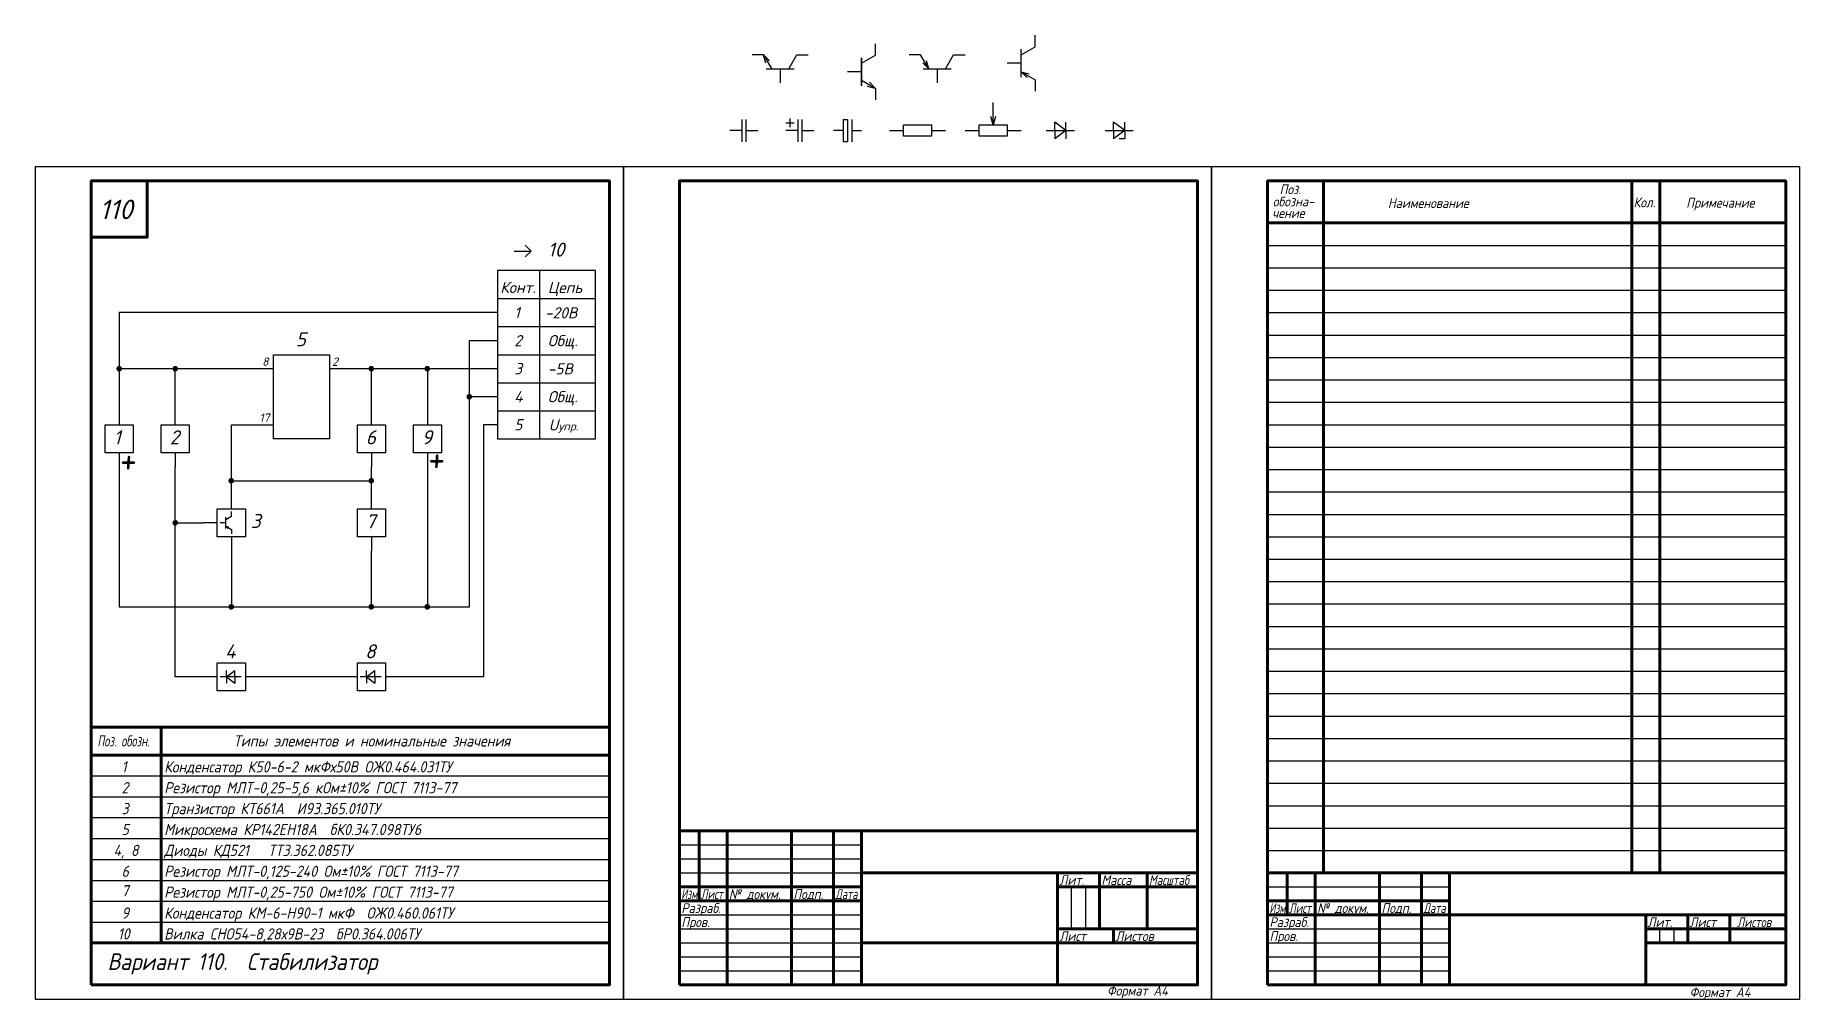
# Model space of a CAD drawing. Header units: millimetres. Extents: x -210 to 420, y 0 to 344.
import ezdxf

# ---------------------------------------------------------------- set-up
doc = ezdxf.new("R2010")
doc.units = ezdxf.units.MM
doc.header["$LTSCALE"] = 0.5
doc.layers.get('Defpoints').update_dxf_attribs({"color": 5})
doc.styles.get("Standard").update_dxf_attribs({"font": 'isocpeui.ttf', "width": 0.9})

# ---------------------------------------------------------------- blocks, each defined once
blk = doc.blocks.new('XP')
for p, q in [((0, 0), (6, 0)), ((6, 0), (3.88, 2.12)), ((3.88, -2.12), (6, 0))]:
    blk.add_line(p, q)
blk = doc.blocks.new('P1')
for p, q in [((-5, -5), (-5, 5)), ((-5, 5), (5, 5)), ((5, 5), (5, -5)), ((5, -5), (-5, -5))]:
    blk.add_line(p, q)
blk = doc.blocks.new('P2')
for p, q in [((-5, 0), (-10, 0)), ((-5, 5), (5, 5)), ((-5, -5), (-5, 5)), ((5, 5), (5, -5)), ((5, 0), (10, 0)), ((5, -5), (-5, -5))]:
    blk.add_line(p, q)
blk = doc.blocks.new('Р3')
for p, q in [((10, 5), (10, 10)), ((5, 0), (0, 0)), ((5, 5), (15, 5)), ((5, -5), (5, 5)), ((15, 5), (15, -5)), ((15, 0), (20, 0)), ((15, -5), (5, -5))]:
    blk.add_line(p, q)
blk = doc.blocks.new('vt1')
at = {"lineweight": -3}
for p, q in [((10, 5.89), (10, 10)), ((5, 0), (0, 0)), ((5, 3), (10, 5.89)), ((5, -5), (5, 5)), ((5, -3), (10, -5.89)), ((5, -3), (7.9, -3.78)), ((5, -3), (7.12, -5.12)), ((10, -5.89), (10, -10))]:
    blk.add_line(p, q, dxfattribs=at)
blk = doc.blocks.new('*U17')
at = {"color": 7, "linetype": 'Continuous', "lineweight": 25}
for p, q in [((0, -7.5), (0, 0)), ((0, -2.25), (-2.25, -2.25)), ((0, -2.25), (-2.25, -5.25)), ((0, -5.25), (-2.25, -5.25)), ((0, -2.25), (2.25, -2.25)), ((0, -2.25), (2.25, -5.25)), ((0, -5.25), (2.25, -5.25))]:
    blk.add_line(p, q, dxfattribs=at)
blk = doc.blocks.new('c')
at = {"lineweight": -3}
for p, q in [((4.25, 0), (0, 0)), ((4.25, 4), (4.25, -4)), ((5.75, 4), (5.75, -4)), ((5.75, 0), (10, 0))]:
    blk.add_line(p, q, dxfattribs=at)
blk = doc.blocks.new('c1')
at = {"lineweight": -3}
for p, q in [((0, 2.75), (3, 2.75)), ((4.25, 0), (0, 0)), ((1.5, 1.25), (1.5, 4.25)), ((4.25, 4), (4.25, -4)), ((5.75, 4), (5.75, -4)), ((5.75, 0), (10, 0))]:
    blk.add_line(p, q, dxfattribs=at)
blk = doc.blocks.new('c2')
at = {"lineweight": -3}
for p, q in [((3.5, 0), (0, 0)), ((3.5, 4), (3.5, -4)), ((3.5, 4), (5, 4)), ((5, 4), (5, -4)), ((6.5, 4), (6.5, -4)), ((6.5, 0), (10, 0)), ((5, -4), (3.5, -4))]:
    blk.add_line(p, q, dxfattribs=at)
blk = doc.blocks.new('r')
at = {"color": 7, "linetype": 'Continuous', "lineweight": 25}
for p, q in [((0, 0), (5, 0)), ((5, 0), (5, 2)), ((5, 2), (15, 2)), ((5, -2), (5, 0)), ((15, 2), (15, 0)), ((15, 0), (15, -2)), ((15, 0), (20, 0)), ((15, -2), (5, -2))]:
    blk.add_line(p, q, dxfattribs=at)
blk = doc.blocks.new('r1')
at = {"color": 7, "linetype": 'Continuous', "lineweight": -3}
for p, q in [((10, 2), (10, 10)), ((0, 0), (5, 0)), ((5, 0), (5, 2)), ((5, 2), (15, 2)), ((5, -2), (5, 0)), ((10, 2), (9.2, 5)), ((10.8, 5), (10, 2)), ((15, 2), (15, 0)), ((15, 0), (15, -2)), ((15, 0), (20, 0)), ((15, -2), (5, -2))]:
    blk.add_line(p, q, dxfattribs=at)
blk = doc.blocks.new('vd')
at = {"lineweight": -3}
for p, q in [((0, 0), (10, 0)), ((3, 0), (3, 3)), ((7, 0), (3, 3)), ((3, 0), (3, -3)), ((7, 0), (3, -3)), ((7, 0), (7, 3)), ((7, 0), (7, -3))]:
    blk.add_line(p, q, dxfattribs=at)
blk = doc.blocks.new('Vd1')
at = {"lineweight": -3}
for p, q in [((0, 0), (10, 0)), ((3, 0), (3, 3)), ((7, 0), (3, 3)), ((3, 0), (3, -3)), ((7, 0), (3, -3)), ((7, 0), (7, 3)), ((7, 0), (7, -3)), ((7, -3), (5, -3))]:
    blk.add_line(p, q, dxfattribs=at)
blk = doc.blocks.new('vt')
at = {"lineweight": -3}
for p, q in [((-6, 10), (-10, 10)), ((-3.85, 7.88), (-5.97, 10.01)), ((-5.2, 7.11), (-5.97, 10.01)), ((-5.97, 10.01), (-3.06, 4.96)), ((3, 5), (5.89, 10)), ((5.89, 10), (10, 10)), ((-5, 5), (5, 5)), ((0, 5), (0, 0))]:
    blk.add_line(p, q, dxfattribs=at)
blk = doc.blocks.new('vt_n')
at = {"lineweight": -3}
for p, q in [((10, 6), (10, 10)), ((10, 5.89), (10, 10)), ((5, 0), (0, 0)), ((5, 3), (10, 5.89)), ((5, 5), (5, -5)), ((5, -5), (5, 5)), ((5, 0), (5, -5)), ((5, 0), (5, -5)), ((5, -3.04), (9.94, -5.9)), ((7.04, -5.12), (9.94, -5.9)), ((7.82, -3.78), (9.94, -5.9)), ((10, -5.92), (10, -10)), ((10, -6), (10, -10))]:
    blk.add_line(p, q, dxfattribs=at)
blk = doc.blocks.new('vt1_p')
at = {"lineweight": -3}
for p, q in [((-5.89, 10), (-10, 10)), ((-3, 5), (-5.89, 10)), ((-3, 5), (-5.12, 7.12)), ((-3, 5), (-3.78, 7.9)), ((3, 5), (5.89, 10)), ((5.89, 10), (10, 10)), ((-5, 5), (5, 5)), ((0, 5), (0, 0))]:
    blk.add_line(p, q, dxfattribs=at)

msp = doc.modelspace()

# ---------------------------------------------------------------- linework, layer by layer
at = {"color": 7, "linetype": 'Continuous'}
for p, q in [((230, 292), (230, 277)), ((250, 292), (320, 292)), ((383, 292), (393, 292)), ((155, 45), (155, 40)), ((320, 45), (383, 45)), ((230, 35), (295, 35)), ((230, 30), (295, 30)), ((365, 30), (365, 25)), ((370, 20), (370, 25)), ((375, 25), (375, 20)), ((230, 5), (415, 5))]:
    msp.add_line(p, q, dxfattribs=at)
at = {"color": 7, "linetype": 'Continuous', "lineweight": 60}
for p, q in [((250, 292), (250, 45)), ((360, 45), (360, 292)), ((370, 292), (370, 45)), ((230, 277), (415, 277)), ((230, 277), (415, 277)), ((-190, 97.09), (-5, 97.09)), ((-165, 97.09), (-165, 20)), ((-190, 87.09), (-5, 87.09)), ((205, 60), (20, 60)), ((20, 5), (20, 60)), ((27, 60), (27, 35)), ((37, 5), (37, 60)), ((60, 60), (60, 5)), ((75, 5), (75, 60)), ((85, 60), (85, 5)), ((85, 45), (205, 45)), ((155, 5), (155, 45)), ((170, 45), (170, 25)), ((187, 25), (187, 45)), ((415, 45), (230, 45)), ((237, 45), (237, 30)), ((247, 5), (247, 45)), ((270, 45), (270, 5)), ((285, 5), (285, 45)), ((295, 45), (295, 5)), ((20, 40), (85, 40)), ((155, 40), (205, 40)), ((20, 35), (85, 35)), ((230, 35), (295, 35)), ((230, 30), (295, 30)), ((295, 30), (415, 30)), ((365, 5), (365, 30)), ((380, 30), (380, 20)), ((395, 20), (395, 30)), ((-190, 20), (-5, 20)), ((85, 20), (205, 20)), ((155, 25), (205, 25)), ((175, 20), (175, 25)), ((365, 25), (415, 25)), ((365, 20), (415, 20)), ((365, 5), (415, 5))]:
    msp.add_line(p, q, dxfattribs=at)
at = {"color": 7, "linetype": 'Continuous', "lineweight": -3}
for p, q in [((230, 269), (415, 269)), ((-10, 260), (-45, 260)), ((-45, 260), (-45, 200)), ((-30, 260), (-30, 200)), ((-10, 200), (-10, 260)), ((230, 261), (415, 261)), ((230, 253), (415, 253)), ((-45, 250), (-10, 250)), ((-180, 245), (-180, 205)), ((-45, 245), (-180, 245)), ((-45, 240), (-10, 240)), ((230, 245), (415, 245)), ((-55, 140), (-55, 235)), ((-55, 235), (-45, 235)), ((230, 237), (415, 237)), ((-125, 230), (-105, 230)), ((-125, 200), (-125, 230)), ((-105, 230), (-105, 200)), ((-45, 230), (-10, 230)), ((230, 229), (415, 229)), ((-125, 225), (-180, 225)), ((-160, 210), (-160, 225)), ((-45, 225), (-105, 225)), ((-90, 210), (-90, 225)), ((-70, 225), (-70, 205)), ((230, 221), (415, 221)), ((-45, 215), (-55, 215)), ((-45, 220), (-10, 220)), ((-45, 210), (-10, 210)), ((230, 213), (415, 213)), ((-140, 180), (-140, 205)), ((-140, 205), (-125, 205)), ((-45, 205), (-50, 205)), ((-50, 205), (-50, 115)), ((230, 205), (415, 205)), ((-105, 200), (-125, 200)), ((-45, 200), (-10, 200)), ((230, 197), (415, 197)), ((-180, 195), (-180, 140)), ((-160, 115), (-160, 190)), ((-90, 180), (-90, 190)), ((-70, 195), (-70, 140)), ((230, 189), (415, 189)), ((-140, 185), (-90, 185)), ((230, 181), (415, 181)), ((230, 173), (415, 173)), ((-160, 170), (-150, 170)), ((230, 165), (415, 165)), ((-140, 160), (-140, 140)), ((-90, 140), (-90, 160)), ((230, 157), (415, 157)), ((230, 149), (415, 149)), ((-180, 140), (-55, 140)), ((230, 141), (415, 141)), ((230, 133), (415, 133)), ((230, 125), (415, 125)), ((-145, 115), (-160, 115)), ((-95, 115), (-135, 115)), ((-50, 115), (-85, 115)), ((230, 117), (415, 117)), ((230, 109), (415, 109)), ((230, 101), (415, 101)), ((230, 93), (415, 93)), ((230, 85), (415, 85)), ((230, 77), (415, 77)), ((230, 69), (415, 69)), ((230, 61), (415, 61)), ((20, 55), (85, 55)), ((230, 53), (415, 53)), ((20, 50), (85, 50)), ((20, 45), (85, 45)), ((160, 25), (160, 40)), ((165, 40), (165, 25)), ((230, 40), (295, 40)), ((20, 30), (85, 30)), ((20, 25), (85, 25)), ((20, 20), (85, 20)), ((230, 25), (295, 25)), ((230, 20), (295, 20)), ((20, 15), (85, 15)), ((230, 15), (295, 15)), ((20, 10), (85, 10)), ((230, 10), (295, 10))]:
    msp.add_line(p, q, dxfattribs=at)
msp.add_line((-190, 20), (-190, 112))
at = {"lineweight": 30}
for p, q in [((-190, 79.64), (-5, 79.64)), ((-190, 72.18), (-5, 72.18)), ((-190, 64.73), (-5, 64.73)), ((-190, 57.27), (-5, 57.27)), ((-190, 49.82), (-5, 49.82)), ((-190, 42.36), (-5, 42.36)), ((-190, 34.91), (-5, 34.91)), ((-190, 27.45), (-5, 27.45))]:
    msp.add_line(p, q, dxfattribs=at)
at = {"color": 7, "linetype": 'Continuous', "lineweight": 60}
for points in [[(-190, 5), (-5, 5), (-5, 292), (-190, 292)], [(-190, 292), (-170, 292), (-170, 272), (-190, 272)], [(20, 5), (205, 5), (205, 292), (20, 292)], [(230, 5), (415, 5), (415, 292), (230, 292)]]:
    msp.add_lwpolyline(points, close=True, dxfattribs=at)
at = {"lineweight": -3, "const_width": 1}
for points in [[(-180.53, 224.99, 1), (-179.53, 224.99, 1)], [(-160.53, 224.99, 1), (-159.53, 224.99, 1)], [(-90.53, 224.99, 1), (-89.53, 224.99, 1)], [(-70.53, 224.99, 1), (-69.53, 224.99, 1)], [(-55.53, 214.99, 1), (-54.53, 214.99, 1)], [(-140.53, 184.99, 1), (-139.53, 184.99, 1)], [(-90.53, 184.99, 1), (-89.53, 184.99, 1)], [(-160.53, 169.99, 1), (-159.53, 169.99, 1)], [(-140.53, 139.99, 1), (-139.53, 139.99, 1)], [(-90.53, 139.99, 1), (-89.53, 139.99, 1)], [(-70.53, 139.99, 1), (-69.53, 139.99, 1)]]:
    msp.add_lwpolyline(points, format="xyb", close=True, dxfattribs=at)
at = {"layer": 'Defpoints'}
for points in [[(-210, 0), (0, 0), (0, 297), (-210, 297)], [(0, 0), (210, 0), (210, 297), (0, 297)], [(210, 0), (420, 0), (420, 297), (210, 297)]]:
    msp.add_lwpolyline(points, close=True, dxfattribs=at)

# ---------------------------------------------------------------- block references
for name, p in [('vt_n', (80, 331)), ('vt1', (137, 334)), ('vt', (56, 327)), ('vt1_p', (112, 327)), ('r1', (122, 310)), ('c', (38, 310)), ('c1', (58, 310)), ('c2', (75, 310)), ('r', (95, 310)), ('vd', (151, 310)), ('Vd1', (172, 310))]:
    msp.add_blockref(name, p)
at = {"color": 7, "linetype": 'Continuous', "lineweight": -3}
msp.add_blockref('XP', (-39, 267), dxfattribs=at)
at = {"color": 7, "linetype": 'Continuous', "lineweight": 25, "rotation": 90}
for p in [(-160, 200), (-90, 200), (-90, 170)]:
    msp.add_blockref('P2', p, dxfattribs=at)
at = {"color": 7, "linetype": 'Continuous', "lineweight": 25}
for p in [(-180, 200), (-70, 200), (-140, 115), (-90, 115)]:
    msp.add_blockref('P1', p, dxfattribs=at)
at = {"rotation": 90}
for name, p in [('Р3', (-140, 160)), ('*U17', (-144, 115)), ('*U17', (-94, 115))]:
    msp.add_blockref(name, p, dxfattribs=at)
at = {"xscale": 0.3999999999999773, "yscale": 0.4000000000000057, "zscale": 0.4}
msp.add_blockref('vt1', (-144, 170), dxfattribs=at)

# ---------------------------------------------------------------- texts
at = {"color": 7, "linetype": 'Continuous', "lineweight": -3}
for s, width, p in [('Поз.', 0.9, (234.3, 287.28)), ('обозна-', 0.9, (231.87, 282.9)), ('Наименование', 0.9, (272.95, 282.33)), ('Кол.', 0.9, (360.67, 282.59)), ('Примечание', 0.9, (379.48, 282.48)), ('чение', 0.9, (231.66, 278.8)), ('Лит.', 0.9, (155.67, 40.7)), ('Масса', 0.9, (170.67, 40.7)), ('Масштаб', 0.8, (187.67, 40.7)), ('Изм.', 0.7, (20.67, 35.7)), ('Лист', 0.75, (27.67, 35.7)), ('№ докум.', 0.9, (37.67, 35.7)), ('Подп.', 0.9, (60.67, 35.7)), ('Дата', 0.75, (75.67, 35.7)), ('Разраб.', 0.9, (20.67, 30.7)), ('Изм.', 0.7, (230.67, 30.7)), ('Лист', 0.75, (237.67, 30.7)), ('№ докум.', 0.9, (247.67, 30.7)), ('Подп.', 0.9, (270.67, 30.7)), ('Дата', 0.75, (285.67, 30.7)), ('Пров.', 0.9, (20.67, 25.7)), ('Разраб.', 0.9, (230.67, 25.7)), ('Лит.', 0.9, (365.67, 25.7)), ('Лист', 0.9, (380.67, 25.7)), ('Листов', 0.8, (397.67, 25.7)), ('Лист', 0.9, (155.67, 20.7)), ('Листов', 0.9, (175.67, 20.7)), ('Пров.', 0.9, (230.67, 20.7))]:
    msp.add_text(s, height=3.5, dxfattribs=dict(at, width=width)).set_placement(p)
at = {"color": 7, "linetype": 'Continuous', "lineweight": 40}
msp.add_text('110', height=7, dxfattribs=at).set_placement((-187.08, 278.35))
at = {"color": 7, "linetype": 'Continuous', "lineweight": 25}
msp.add_text('10', height=5, dxfattribs=at).set_placement((-27, 265))
at = {"color": 7, "linetype": 'Continuous', "lineweight": -3}
for s, height, p in [('Конт.', 4, (-44, 252)), ('Цепь', 4, (-27, 252)), ('1', 4, (-39, 243)), ('-20В', 4, (-28.04, 242.93)), ('5', 5, (-117, 233)), ('2', 4, (-39, 233)), ('Общ.', 4, (-27, 233)), ('8', 3, (-129, 226)), ('2', 3, (-104, 226)), ('3', 4, (-39, 223)), ('-5В', 4, (-27.04, 222.93)), ('4', 4, (-39, 213)), ('Общ.', 4, (-27, 213)), ('17', 3, (-130, 206)), ('1', 5, (-182, 198)), ('2', 5, (-162, 198)), ('6', 5, (-92, 198)), ('9', 5, (-72, 198)), ('5', 4, (-39, 203)), ('U', 4, (-26.73, 202.93)), ('упр.', 3, (-23.18, 202.93)), ('3', 5, (-133.03, 168.13)), ('7', 5, (-92, 168)), ('4', 5, (-142.24, 121.6)), ('8', 5, (-92.24, 121.6))]:
    msp.add_text(s, height=height, dxfattribs=at).set_placement(p)
at = {"lineweight": -3, "oblique": 350, "width": 0.9}
for p in [(-180.05, 187.52), (-70, 188)]:
    msp.add_text('+', height=10, dxfattribs=at).set_placement(p)
for s, width, p in [('Поз. обозн.', 0.7, (-187.82, 90.13)), ('Типы элементов и номинальные значения', 0.9, (-139.2, 90.13)), ('1', 0.9, (-179.2, 80.87)), ('Конденсатор К50-6-2 мкФх50В ОЖ0.464.031ТУ', 0.9, (-163.97, 80.87)), ('2', 0.9, (-179.2, 73.42)), ('Резистор МЛТ-0,25-5,6 кОм%%p10% ГОСТ 7113-77', 0.9, (-163.97, 73.42)), ('3', 0.9, (-179.2, 65.96)), ('Транзистор КТ661А  И93.365.010ТУ', 0.9, (-163.97, 65.96)), ('5', 0.9, (-179.2, 58.51)), ('Микросхема КР142ЕН18А  бК0.347.098ТУ6', 0.9, (-163.97, 58.51)), ('4, 8', 0.9, (-182.08, 51.05)), ('Диоды КД521   ТТ3.362.085ТУ', 0.9, (-163.97, 51.05)), ('6', 0.9, (-179.2, 43.6)), ('Резистор МЛТ-0,125-240 Ом%%p10% ГОСТ 7113-77', 0.9, (-163.97, 43.6)), ('7', 0.9, (-179.2, 36.66)), ('Резистор МЛТ-0,25-750 Ом%%p10% ГОСТ 7113-77', 0.9, (-163.97, 36.14)), ('9', 0.9, (-179.2, 28.69)), ('Конденсатор КМ-6-Н90-1 мкФ  ОЖ0.460.061ТУ', 0.9, (-163.97, 28.69)), ('10', 0.9, (-180.56, 21.23)), ('Вилка СНО54-8,28х9В-23  бР0.364.006ТУ', 0.9, (-163.97, 21.23))]:
    msp.add_text(s, height=4, dxfattribs=dict(width=width)).set_placement(p)
at = {"color": 7, "linetype": 'Continuous', "lineweight": 40, "width": 0.9}
msp.add_text('Вариант 110.  Стабилизатор', height=6, dxfattribs=at).set_placement((-184.2, 10.34))
at = {"color": 7, "linetype": 'Continuous', "lineweight": 70, "width": 0.9}
msp.add_text('Формат А4', height=3.5, dxfattribs=at).set_placement((172.66, 1.2))
at = {"lineweight": -3, "width": 0.9}
msp.add_text('Формат А4', height=3.5, dxfattribs=at).set_placement((380.67, 0.7))

doc.saveas('drawing.dxf')
